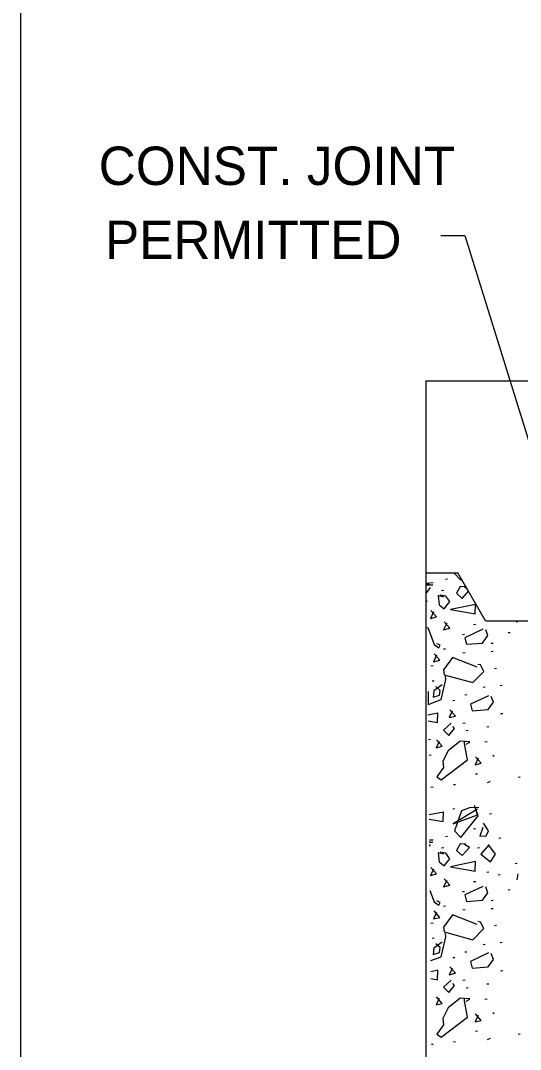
# Model space of a CAD drawing. Extents: x 997.6 to 1037.5, y 998.9 to 1023.1.
# Drawn here: x 1007 to 1009.61, y 1005.43 to 1010.79 of the extents above; entities that cross this region are included whole.
import ezdxf

# ---------------------------------------------------------------- set-up
doc = ezdxf.new("R2010")
doc.units = 0
for name, color, linetype in [('Level 1', 7, 'Continuous'), ('Level 10', 7, 'Continuous'), ('Level 11', 7, 'Continuous')]:
    doc.layers.add(name, color=color, linetype=linetype)

msp = doc.modelspace()

# ---------------------------------------------------------------- linework, layer by layer
at = {"layer": 'Level 1'}
for p, q in [((1009.1897, 1009.6698), (1009.3147, 1009.6698)), ((1009.3147, 1009.6698), (1009.8893, 1007.8235)), ((1009.1128, 1008.9129), (1009.1128, 1004.1412)), ((1009.1128, 1008.9129), (1010.1441, 1008.9129)), ((1009.1131, 1007.9129), (1009.1151, 1007.9129)), ((1009.1151, 1007.9129), (1009.2796, 1007.9129)), ((1009.4238, 1007.6629), (1009.2796, 1007.9129)), ((1009.4238, 1007.6629), (1009.7964, 1007.6629))]:
    msp.add_line(p, q, dxfattribs=at)
for points in [[(1009.2621, 1007.9129), (1009.2607, 1007.9092)], [(1009.2607, 1007.9092), (1009.294, 1007.8745)], [(1009.15, 1007.8612), (1009.1158, 1007.8583)], [(1009.1353, 1007.8492), (1009.1158, 1007.8581)], [(1009.1158, 1007.8505), (1009.1487, 1007.8505)], [(1009.118, 1007.8105), (1009.1367, 1007.8372)], [(1009.2248, 1007.8796), (1009.2141, 1007.8783)], [(1009.2913, 1007.8412), (1009.2727, 1007.8065)], [(1009.3207, 1007.8398), (1009.2913, 1007.8412)], [(1009.294, 1007.8745), (1009.2986, 1007.8801)], [(1009.3278, 1007.8294), (1009.3127, 1007.8385)], [(1009.1163, 1007.8107), (1009.118, 1007.8105)], [(1009.206, 1007.7865), (1009.1767, 1007.7945), (1009.182, 1007.7465), (1009.2073, 1007.7265), (1009.2367, 1007.7638), (1009.2167, 1007.7918), (1009.1873, 1007.7972)], [(1009.2051, 1007.8208), (1009.1944, 1007.8194)], [(1009.2727, 1007.8065), (1009.302, 1007.7798)], [(1009.302, 1007.7798), (1009.3348, 1007.8173)], [(1009.1207, 1007.7638), (1009.1168, 1007.7654)], [(1009.3704, 1007.7483), (1009.2411, 1007.7217), (1009.3691, 1007.699), (1009.3704, 1007.7497)], [(1009.1519, 1007.7093), (1009.1359, 1007.676), (1009.1679, 1007.684), (1009.1386, 1007.7173)], [(1009.1183, 1007.6272), (1009.122, 1007.6291)], [(1009.122, 1007.6291), (1009.1553, 1007.5398)], [(1009.2207, 1007.6504), (1009.2047, 1007.6171), (1009.2367, 1007.6251), (1009.2073, 1007.6584)], [(1009.4093, 1007.6194), (1009.3146, 1007.5754), (1009.3239, 1007.5408), (1009.4079, 1007.5474), (1009.4359, 1007.5861), (1009.4239, 1007.6168)], [(1009.372, 1007.644), (1009.3613, 1007.6427)], [(1009.5874, 1007.6544), (1009.5889, 1007.6629)], [(1009.3131, 1007.5917), (1009.3024, 1007.5903)], [(1009.552, 1007.6015), (1009.5413, 1007.6002)], [(1009.1553, 1007.5398), (1009.1793, 1007.5224)], [(1009.186, 1007.5358), (1009.17, 1007.5438)], [(1009.1793, 1007.5224), (1009.186, 1007.5358)], [(1009.2149, 1007.5164), (1009.2043, 1007.5151)], [(1009.4637, 1007.5458), (1009.4529, 1007.5445)], [(1009.1683, 1007.4836), (1009.1523, 1007.4503), (1009.1843, 1007.4583), (1009.1549, 1007.4916)], [(1009.3793, 1007.4211), (1009.2513, 1007.4718), (1009.2047, 1007.4078), (1009.2073, 1007.3824), (1009.3567, 1007.3411), (1009.414, 1007.3998), (1009.3967, 1007.4331), (1009.3833, 1007.4358)], [(1009.3163, 1007.4968), (1009.3057, 1007.4954)], [(1009.4637, 1007.5033), (1009.4529, 1007.502)], [(1009.1495, 1007.428), (1009.1388, 1007.4267)], [(1009.48, 1007.4149), (1009.4693, 1007.4136)], [(1009.1247, 1007.2944), (1009.1247, 1007.2277), (1009.1913, 1007.253), (1009.2167, 1007.3571), (1009.214, 1007.3744)], [(1009.156, 1007.3495), (1009.1453, 1007.3482)], [(1009.1967, 1007.3291), (1009.154, 1007.2984), (1009.15, 1007.2651), (1009.1833, 1007.2758), (1009.1873, 1007.3011), (1009.1647, 1007.3211)], [(1009.4211, 1007.3168), (1009.4104, 1007.3154)], [(1009.5094, 1007.3266), (1009.4988, 1007.3253)], [(1009.264, 1007.2481), (1009.2533, 1007.2468)], [(1009.3262, 1007.2775), (1009.3155, 1007.2762)], [(1009.4388, 1007.2725), (1009.3441, 1007.2285), (1009.3534, 1007.1938), (1009.4374, 1007.2005), (1009.4654, 1007.2392), (1009.4534, 1007.2698)], [(1009.2501, 1007.1923), (1009.2341, 1007.159), (1009.2661, 1007.167), (1009.2368, 1007.2003)], [(1009.1741, 1007.1823), (1009.1233, 1007.1718)], [(1009.1237, 1007.1416), (1009.1728, 1007.1329)], [(1009.1728, 1007.1329), (1009.1741, 1007.1836)], [(1009.5128, 1007.1793), (1009.502, 1007.178)], [(1009.2447, 1007.1303), (1009.2047, 1007.0943), (1009.2313, 1007.0663), (1009.2607, 1007.1023), (1009.2527, 1007.113)], [(1009.3163, 1007.1303), (1009.3057, 1007.1289)], [(1009.3328, 1007.091), (1009.3221, 1007.0897)], [(1009.4408, 1007.1106), (1009.4301, 1007.1093)], [(1009.1364, 1007.0452), (1009.1258, 1007.0438)], [(1009.1814, 1007.0353), (1009.1654, 1007.0019), (1009.1974, 1007.0099), (1009.1681, 1007.0433)], [(1009.342, 1007.033), (1009.2913, 1007.037), (1009.2287, 1006.9863), (1009.2007, 1006.9317), (1009.2047, 1006.8983), (1009.17, 1006.8503), (1009.1913, 1006.8343), (1009.3287, 1006.9383), (1009.314, 1007.0237), (1009.3127, 1007.0383)], [(1009.322, 1007.021), (1009.3407, 1007.0317)], [(1009.4309, 1007.0321), (1009.4203, 1007.0308)], [(1009.1397, 1006.9633), (1009.129, 1006.962)], [(1009.3843, 1006.9469), (1009.3683, 1006.9136), (1009.4003, 1006.9216), (1009.3709, 1006.9549)], [(1009.4687, 1006.9557), (1009.462, 1006.961)], [(1009.3818, 1006.8652), (1009.3712, 1006.8638)], [(1009.4473, 1006.8263), (1009.4313, 1006.8196)], [(1009.6034, 1006.8488), (1009.5928, 1006.8475)], [(1009.1495, 1006.7964), (1009.1388, 1006.7951)], [(1009.2673, 1006.8095), (1009.2566, 1006.8082)], [(1009.2036, 1006.6672), (1009.1291, 1006.6518)], [(1009.2023, 1006.6178), (1009.2036, 1006.6685)], [(1009.264, 1006.6838), (1009.2533, 1006.6825)], [(1009.3807, 1006.6828), (1009.2553, 1006.6054), (1009.3807, 1006.6521), (1009.366, 1006.7014)], [(1009.3887, 1006.6908), (1009.3393, 1006.6894), (1009.298, 1006.6734), (1009.2607, 1006.5694), (1009.294, 1006.5348), (1009.3847, 1006.6468), (1009.3687, 1006.6921)], [(1009.4538, 1006.6577), (1009.4432, 1006.6563)], [(1009.1293, 1006.6307), (1009.2023, 1006.6178)], [(1009.4087, 1006.5868), (1009.394, 1006.5414), (1009.426, 1006.5428), (1009.438, 1006.5694), (1009.4127, 1006.6094)], [(1009.372, 1006.5792), (1009.3613, 1006.5778)], [(1009.15, 1006.5214), (1009.1306, 1006.5198)], [(1009.1353, 1006.5094), (1009.1307, 1006.5116)], [(1009.1307, 1006.5108), (1009.1487, 1006.5108)], [(1009.1309, 1006.4892), (1009.1367, 1006.4974)], [(1009.2248, 1006.5398), (1009.2141, 1006.5385)], [(1009.3207, 1006.5001), (1009.2913, 1006.5014), (1009.2727, 1006.4668), (1009.302, 1006.4401), (1009.3393, 1006.4828), (1009.3127, 1006.4988)], [(1009.442, 1006.4988), (1009.3993, 1006.4481), (1009.4487, 1006.4081), (1009.4753, 1006.4481), (1009.446, 1006.4868), (1009.4313, 1006.4868)], [(1009.5029, 1006.5301), (1009.4923, 1006.5288)], [(1009.206, 1006.4468), (1009.1767, 1006.4548), (1009.182, 1006.4068), (1009.2073, 1006.3868), (1009.2367, 1006.4241), (1009.2167, 1006.4521), (1009.1873, 1006.4574)], [(1009.2051, 1006.481), (1009.1944, 1006.4797)], [(1009.3917, 1006.481), (1009.381, 1006.4797)], [(1009.3704, 1006.4086), (1009.2411, 1006.3819), (1009.3691, 1006.3593), (1009.3704, 1006.4099)], [(1009.588, 1006.3992), (1009.5773, 1006.3978)], [(1009.1519, 1006.3696), (1009.1359, 1006.3363), (1009.1679, 1006.3443), (1009.1386, 1006.3776)], [(1009.4408, 1006.3533), (1009.4301, 1006.352)], [(1009.4997, 1006.3403), (1009.4889, 1006.3389)], [(1009.5874, 1006.3147), (1009.5928, 1006.3454)], [(1009.2207, 1006.3107), (1009.2047, 1006.2773), (1009.2367, 1006.2853), (1009.2073, 1006.3187)], [(1009.4093, 1006.2797), (1009.3146, 1006.2357), (1009.3239, 1006.201), (1009.4079, 1006.2077), (1009.4359, 1006.2463), (1009.4239, 1006.277)], [(1009.372, 1006.3043), (1009.3613, 1006.3029)], [(1009.1335, 1006.2588), (1009.1553, 1006.2)], [(1009.3131, 1006.2519), (1009.3024, 1006.2506)], [(1009.552, 1006.2618), (1009.5413, 1006.2604)], [(1009.1553, 1006.2), (1009.1793, 1006.1827)], [(1009.186, 1006.196), (1009.17, 1006.204)], [(1009.1793, 1006.1827), (1009.186, 1006.196)], [(1009.2149, 1006.1767), (1009.2043, 1006.1753)], [(1009.4637, 1006.2061), (1009.4529, 1006.2048)], [(1009.1683, 1006.1438), (1009.1523, 1006.1105), (1009.1843, 1006.1185), (1009.1549, 1006.1518)], [(1009.3793, 1006.0813), (1009.2513, 1006.132), (1009.2047, 1006.068), (1009.2073, 1006.0427), (1009.3567, 1006.0013), (1009.414, 1006.06), (1009.3967, 1006.0933), (1009.3833, 1006.096)], [(1009.3163, 1006.157), (1009.3057, 1006.1557)], [(1009.4637, 1006.1636), (1009.4529, 1006.1623)], [(1009.1495, 1006.0883), (1009.1388, 1006.0869)], [(1009.48, 1006.0752), (1009.4693, 1006.0738)], [(1009.1913, 1005.9133), (1009.2167, 1006.0173)], [(1009.2167, 1006.0173), (1009.214, 1006.0347)], [(1009.156, 1006.0098), (1009.1453, 1006.0084)], [(1009.1967, 1005.9893), (1009.154, 1005.9587), (1009.15, 1005.9253), (1009.1833, 1005.936), (1009.1873, 1005.9613), (1009.1647, 1005.9813)], [(1009.4211, 1005.977), (1009.4104, 1005.9757)], [(1009.5094, 1005.9868), (1009.4988, 1005.9855)], [(1009.1375, 1005.8928), (1009.1913, 1005.9133)], [(1009.264, 1005.9083), (1009.2533, 1005.907)], [(1009.3262, 1005.9378), (1009.3155, 1005.9364)], [(1009.4388, 1005.9328), (1009.3441, 1005.8888), (1009.3534, 1005.8541), (1009.4374, 1005.8608), (1009.4654, 1005.8994), (1009.4534, 1005.9301)], [(1009.2501, 1005.8526), (1009.2341, 1005.8193), (1009.2661, 1005.8273), (1009.2368, 1005.8606)], [(1009.1741, 1005.8425), (1009.1382, 1005.8352)], [(1009.1386, 1005.7993), (1009.1728, 1005.7932)], [(1009.1728, 1005.7932), (1009.1741, 1005.8438)], [(1009.5128, 1005.8396), (1009.502, 1005.8383)], [(1009.2447, 1005.7906), (1009.2047, 1005.7546), (1009.2313, 1005.7266), (1009.2607, 1005.7626), (1009.2527, 1005.7733)], [(1009.3163, 1005.7905), (1009.3057, 1005.7892)], [(1009.3328, 1005.7513), (1009.3221, 1005.7499)], [(1009.4408, 1005.7708), (1009.4301, 1005.7695)], [(1009.1814, 1005.6955), (1009.1654, 1005.6622), (1009.1974, 1005.6702), (1009.1681, 1005.7035)], [(1009.342, 1005.6933), (1009.2913, 1005.6973), (1009.2287, 1005.6466), (1009.2007, 1005.5919), (1009.2047, 1005.5586), (1009.17, 1005.5105), (1009.1913, 1005.4945), (1009.3287, 1005.5986), (1009.314, 1005.6839), (1009.3127, 1005.6986)], [(1009.322, 1005.6813), (1009.3407, 1005.6919)], [(1009.4309, 1005.6923), (1009.4203, 1005.691)], [(1009.3843, 1005.6072), (1009.3683, 1005.5738), (1009.4003, 1005.5818), (1009.3709, 1005.6152)], [(1009.4687, 1005.6159), (1009.462, 1005.6213)], [(1009.3818, 1005.5254), (1009.3712, 1005.5241)], [(1009.4473, 1005.4865), (1009.4313, 1005.4798)], [(1009.6034, 1005.5091), (1009.5928, 1005.5078)], [(1009.1495, 1005.4567), (1009.1423, 1005.4558)], [(1009.2673, 1005.4698), (1009.2566, 1005.4684)]]:
    msp.add_lwpolyline(points, dxfattribs=at)
at = {"layer": 'Level 10'}
msp.add_line((1007, 1021.5), (1007, 1000.5), dxfattribs=at)
at = {"layer": 'Level 11'}
msp.add_lwpolyline([(1007, 1000.5), (1035.5, 1000.5), (1035.5, 1021.5), (1007, 1021.5)], close=True, dxfattribs=at)

# ---------------------------------------------------------------- texts
at = {"layer": 'Level 1'}
for s, p in [('CONST. JOINT', (1007.4071, 1009.9338)), ('PERMITTED', (1007.4399, 1009.5483))]:
    msp.add_text(s, height=0.2, dxfattribs=at).set_placement(p)

doc.saveas('drawing.dxf')
